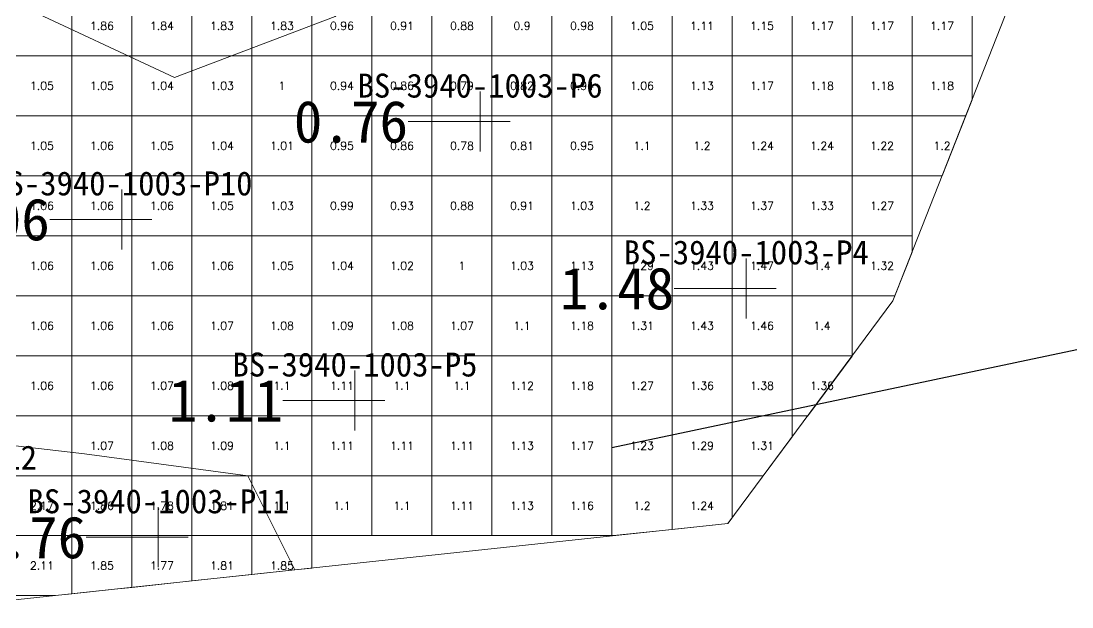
# Model space of a CAD drawing. Header units: inches. Extents: x 469961 to 470114, y 4349657 to 4349680.
# Drawn here: x 470055.01 to 470072.52, y 4349660.88 to 4349670.65 of the extents above; entities that cross this region are included whole.
import ezdxf
from ezdxf.enums import TextEntityAlignment as Align

# ---------------------------------------------------------------- set-up
doc = ezdxf.new("R2010")
doc.units = ezdxf.units.IN
doc.header["$MEASUREMENT"] = 0
for name, color, linetype, lineweight in [('点', 7, 'Continuous', 0), ('爆区方格网', 7, 'Continuous', 0), ('线条', 7, 'Continuous', 0), ('钻孔', 7, 'Continuous', 0)]:
    doc.layers.add(name, color=color, linetype=linetype, lineweight=lineweight)
doc.styles.add('3dmine_textStyle_1', font='txt.shx', dxfattribs={"height": 1, "bigfont": 'gbcbig.shx'})
doc.styles.add('3dmine_textStyle_2', font='simsunb.ttf', dxfattribs={"height": 1})

msp = doc.modelspace()

# ---------------------------------------------------------------- hatches: boundary and pattern name
at = {"layer": '钻孔', "linetype": 'Continuous', "lineweight": 0, "true_color": 0x00ffff, "extrusion": (0, 1, 0)}
msp.add_hatch(color=4, dxfattribs=at).paths.add_polyline_path([(-470063.658, 3929.97), (-470062.658, 3929.97), (-470062.658, 3940.97), (-470063.658, 3940.97)], flags=0)
at = {"layer": '钻孔', "linetype": 'Continuous', "lineweight": 0, "true_color": 0x0000ff, "extrusion": (0, 1, 0)}
for points in [[(-470057.688, 3930.19), (-470056.688, 3930.19), (-470056.688, 3941.19), (-470057.688, 3941.19)], [(-470068.094, 3929.76), (-470067.094, 3929.76), (-470067.094, 3940.76), (-470068.094, 3940.76)], [(-470061.573, 3929.98), (-470060.573, 3929.98), (-470060.573, 3940.98), (-470061.573, 3940.98)]]:
    msp.add_hatch(color=5, dxfattribs=at).paths.add_polyline_path(points, flags=0)
at = {"layer": '钻孔', "linetype": 'Continuous', "lineweight": 0, "true_color": 0xff0000, "extrusion": (0, 1, 0)}
msp.add_hatch(color=1, dxfattribs=at).paths.add_polyline_path([(-470058.294, 3929.85), (-470057.294, 3929.85), (-470057.294, 3940.85), (-470058.294, 3940.85)], flags=0)

# ---------------------------------------------------------------- linework, layer by layer
msp.add_line((470064.856, 4349663.539, 3941.06), (470095.053, 4349669.893))
at = {"color": 1, "linetype": 'Continuous', "lineweight": 0, "true_color": 0xff0000, "elevation": 1971.02}
for points in [[(470054.969, 4349670.918), (470057.564, 4349669.703), (470060.242, 4349670.725), (470062.064, 4349672.658), (470063.61, 4349675.309), (470068.58, 4349676.606), (470070.374, 4349678.209), (470067.779, 4349680.445), (470060.932, 4349678.679), (470054.343, 4349677.216)], [(470053.816, 4349660.878), (470056.568, 4349661.174), (470059.568, 4349661.496), (470058.789, 4349663.063), (470056.068, 4349663.433), (470051.034, 4349664.014)]]:
    msp.add_lwpolyline(points, dxfattribs=at)
at = {"color": 5, "linetype": 'Continuous', "lineweight": 0, "true_color": 0x0000ff, "elevation": 3940.486}
msp.add_lwpolyline([(470059.568, 4349661.496), (470058.789, 4349663.063), (470056.068, 4349663.433), (470051.034, 4349664.014), (470045.693, 4349664.477), (470048.575, 4349669.089), (470049.134, 4349671.432), (470053.013, 4349672.199), (470054.969, 4349670.918), (470057.564, 4349669.703), (470060.242, 4349670.725), (470062.064, 4349672.658), (470063.61, 4349675.309), (470068.58, 4349676.606), (470071.461, 4349674.934), (470071.544, 4349671.081), (470069.538, 4349665.982), (470066.788, 4349662.272), (470059.568, 4349661.496), (470059.568, 4349661.496)], dxfattribs=at)
at = {"layer": '点', "color": 138, "linetype": 'Continuous', "lineweight": 0, "true_color": 0x004c4c}
for points, elevation in [([(470062.658, 4349668.47), (470062.658, 4349669.47)], 3940.97), ([(470063.158, 4349668.97), (470062.158, 4349668.97)], 3940.97), ([(470056.688, 4349666.84), (470056.688, 4349667.84)], 3941.19), ([(470057.188, 4349667.34), (470056.188, 4349667.34)], 3941.19), ([(470067.094, 4349665.69), (470067.094, 4349666.69)], 3940.76), ([(470067.594, 4349666.19), (470066.594, 4349666.19)], 3940.76), ([(470060.573, 4349663.82), (470060.573, 4349664.82)], 3940.98), ([(470061.073, 4349664.32), (470060.073, 4349664.32)], 3940.98), ([(470057.294, 4349661.54), (470057.294, 4349662.54)], 3940.85), ([(470057.794, 4349662.04), (470056.794, 4349662.04)], 3940.85)]:
    msp.add_lwpolyline(points, dxfattribs=dict(at, elevation=elevation))
at = {"layer": '爆区方格网', "color": 1, "linetype": 'Continuous', "lineweight": 0, "true_color": 0xff0000, "elevation": 3941.2}
for points in [[(470056.856, 4349670.067), (470055.856, 4349670.067), (470055.856, 4349671.067), (470056.856, 4349671.067), (470056.856, 4349670.067)], [(470057.856, 4349670.067), (470056.856, 4349670.067), (470056.856, 4349671.067), (470057.856, 4349671.067), (470057.856, 4349670.067)], [(470058.856, 4349670.067), (470057.856, 4349670.067), (470057.856, 4349671.067), (470058.856, 4349671.067), (470058.856, 4349670.067)], [(470059.856, 4349670.067), (470058.856, 4349670.067), (470058.856, 4349671.067), (470059.856, 4349671.067), (470059.856, 4349670.067)], [(470055.856, 4349662.067), (470054.856, 4349662.067), (470054.856, 4349663.067), (470055.856, 4349663.067), (470055.856, 4349662.067)], [(470056.856, 4349662.067), (470055.856, 4349662.067), (470055.856, 4349663.067), (470056.856, 4349663.067), (470056.856, 4349662.067)], [(470057.856, 4349662.067), (470056.856, 4349662.067), (470056.856, 4349663.067), (470057.856, 4349663.067), (470057.856, 4349662.067)], [(470058.856, 4349662.067), (470057.856, 4349662.067), (470057.856, 4349663.067), (470058.856, 4349663.067), (470058.856, 4349662.067)], [(470055.856, 4349661.097), (470055.578, 4349661.067), (470054.856, 4349661.067), (470054.856, 4349662.067), (470055.856, 4349662.067), (470055.856, 4349661.097)], [(470056.856, 4349661.205), (470056.568, 4349661.174), (470055.856, 4349661.097), (470055.856, 4349662.067), (470056.856, 4349662.067), (470056.856, 4349661.205)], [(470057.856, 4349661.312), (470056.856, 4349661.205), (470056.856, 4349662.067), (470057.856, 4349662.067), (470057.856, 4349661.312)], [(470058.856, 4349661.42), (470057.856, 4349661.312), (470057.856, 4349662.067), (470058.856, 4349662.067), (470058.856, 4349661.42)], [(470059.856, 4349661.527), (470059.568, 4349661.496), (470058.856, 4349661.42), (470058.856, 4349662.067), (470059.856, 4349662.067), (470059.856, 4349661.527)]]:
    msp.add_lwpolyline(points, dxfattribs=at)
at = {"layer": '爆区方格网', "color": 5, "linetype": 'Continuous', "lineweight": 0, "true_color": 0x0000ff, "elevation": 3941.06}
for points in [[(470060.856, 4349670.067), (470059.856, 4349670.067), (470059.856, 4349671.067), (470060.856, 4349671.067), (470060.856, 4349670.067)], [(470061.856, 4349670.067), (470060.856, 4349670.067), (470060.856, 4349671.067), (470061.856, 4349671.067), (470061.856, 4349670.067)], [(470062.856, 4349670.067), (470061.856, 4349670.067), (470061.856, 4349671.067), (470062.856, 4349671.067), (470062.856, 4349670.067)], [(470063.856, 4349670.067), (470062.856, 4349670.067), (470062.856, 4349671.067), (470063.856, 4349671.067), (470063.856, 4349670.067)], [(470064.856, 4349670.067), (470063.856, 4349670.067), (470063.856, 4349671.067), (470064.856, 4349671.067), (470064.856, 4349670.067)], [(470065.856, 4349670.067), (470064.856, 4349670.067), (470064.856, 4349671.067), (470065.856, 4349671.067), (470065.856, 4349670.067)], [(470066.856, 4349670.067), (470065.856, 4349670.067), (470065.856, 4349671.067), (470066.856, 4349671.067), (470066.856, 4349670.067)], [(470067.856, 4349670.067), (470066.856, 4349670.067), (470066.856, 4349671.067), (470067.856, 4349671.067), (470067.856, 4349670.067)], [(470068.856, 4349670.067), (470067.856, 4349670.067), (470067.856, 4349671.067), (470068.856, 4349671.067), (470068.856, 4349670.067)], [(470069.856, 4349670.067), (470068.856, 4349670.067), (470068.856, 4349671.067), (470069.856, 4349671.067), (470069.856, 4349670.067)], [(470070.856, 4349670.067), (470069.856, 4349670.067), (470069.856, 4349671.067), (470070.856, 4349671.067), (470070.856, 4349670.067)], [(470055.856, 4349669.067), (470054.856, 4349669.067), (470054.856, 4349670.067), (470055.856, 4349670.067), (470055.856, 4349669.067)], [(470056.856, 4349669.067), (470055.856, 4349669.067), (470055.856, 4349670.067), (470056.856, 4349670.067), (470056.856, 4349669.067)], [(470057.856, 4349669.067), (470056.856, 4349669.067), (470056.856, 4349670.067), (470057.856, 4349670.067), (470057.856, 4349669.067)], [(470058.856, 4349669.067), (470057.856, 4349669.067), (470057.856, 4349670.067), (470058.856, 4349670.067), (470058.856, 4349669.067)], [(470059.856, 4349669.067), (470058.856, 4349669.067), (470058.856, 4349670.067), (470059.856, 4349670.067), (470059.856, 4349669.067)], [(470060.856, 4349669.067), (470059.856, 4349669.067), (470059.856, 4349670.067), (470060.856, 4349670.067), (470060.856, 4349669.067)], [(470061.856, 4349669.067), (470060.856, 4349669.067), (470060.856, 4349670.067), (470061.856, 4349670.067), (470061.856, 4349669.067)], [(470062.856, 4349669.067), (470061.856, 4349669.067), (470061.856, 4349670.067), (470062.856, 4349670.067), (470062.856, 4349669.067)], [(470063.856, 4349669.067), (470062.856, 4349669.067), (470062.856, 4349670.067), (470063.856, 4349670.067), (470063.856, 4349669.067)], [(470064.856, 4349669.067), (470063.856, 4349669.067), (470063.856, 4349670.067), (470064.856, 4349670.067), (470064.856, 4349669.067)], [(470065.856, 4349669.067), (470064.856, 4349669.067), (470064.856, 4349670.067), (470065.856, 4349670.067), (470065.856, 4349669.067)], [(470066.856, 4349669.067), (470065.856, 4349669.067), (470065.856, 4349670.067), (470066.856, 4349670.067), (470066.856, 4349669.067)], [(470067.856, 4349669.067), (470066.856, 4349669.067), (470066.856, 4349670.067), (470067.856, 4349670.067), (470067.856, 4349669.067)], [(470068.856, 4349669.067), (470067.856, 4349669.067), (470067.856, 4349670.067), (470068.856, 4349670.067), (470068.856, 4349669.067)], [(470069.856, 4349669.067), (470068.856, 4349669.067), (470068.856, 4349670.067), (470069.856, 4349670.067), (470069.856, 4349669.067)], [(470070.856, 4349669.332), (470070.752, 4349669.067), (470069.856, 4349669.067), (470069.856, 4349670.067), (470070.856, 4349670.067), (470070.856, 4349669.332)], [(470055.856, 4349668.067), (470054.856, 4349668.067), (470054.856, 4349669.067), (470055.856, 4349669.067), (470055.856, 4349668.067)], [(470056.856, 4349668.067), (470055.856, 4349668.067), (470055.856, 4349669.067), (470056.856, 4349669.067), (470056.856, 4349668.067)], [(470057.856, 4349668.067), (470056.856, 4349668.067), (470056.856, 4349669.067), (470057.856, 4349669.067), (470057.856, 4349668.067)], [(470058.856, 4349668.067), (470057.856, 4349668.067), (470057.856, 4349669.067), (470058.856, 4349669.067), (470058.856, 4349668.067)], [(470059.856, 4349668.067), (470058.856, 4349668.067), (470058.856, 4349669.067), (470059.856, 4349669.067), (470059.856, 4349668.067)], [(470060.856, 4349668.067), (470059.856, 4349668.067), (470059.856, 4349669.067), (470060.856, 4349669.067), (470060.856, 4349668.067)], [(470061.856, 4349668.067), (470060.856, 4349668.067), (470060.856, 4349669.067), (470061.856, 4349669.067), (470061.856, 4349668.067)], [(470062.856, 4349668.067), (470061.856, 4349668.067), (470061.856, 4349669.067), (470062.856, 4349669.067), (470062.856, 4349668.067)], [(470063.856, 4349668.067), (470062.856, 4349668.067), (470062.856, 4349669.067), (470063.856, 4349669.067), (470063.856, 4349668.067)], [(470064.856, 4349668.067), (470063.856, 4349668.067), (470063.856, 4349669.067), (470064.856, 4349669.067), (470064.856, 4349668.067)], [(470065.856, 4349668.067), (470064.856, 4349668.067), (470064.856, 4349669.067), (470065.856, 4349669.067), (470065.856, 4349668.067)], [(470066.856, 4349668.067), (470065.856, 4349668.067), (470065.856, 4349669.067), (470066.856, 4349669.067), (470066.856, 4349668.067)], [(470067.856, 4349668.067), (470066.856, 4349668.067), (470066.856, 4349669.067), (470067.856, 4349669.067), (470067.856, 4349668.067)], [(470068.856, 4349668.067), (470067.856, 4349668.067), (470067.856, 4349669.067), (470068.856, 4349669.067), (470068.856, 4349668.067)], [(470069.856, 4349668.067), (470068.856, 4349668.067), (470068.856, 4349669.067), (470069.856, 4349669.067), (470069.856, 4349668.067)], [(470070.359, 4349668.067), (470069.856, 4349668.067), (470069.856, 4349669.067), (470070.752, 4349669.067), (470070.359, 4349668.067)], [(470055.856, 4349667.067), (470054.856, 4349667.067), (470054.856, 4349668.067), (470055.856, 4349668.067), (470055.856, 4349667.067)], [(470056.856, 4349667.067), (470055.856, 4349667.067), (470055.856, 4349668.067), (470056.856, 4349668.067), (470056.856, 4349667.067)], [(470057.856, 4349667.067), (470056.856, 4349667.067), (470056.856, 4349668.067), (470057.856, 4349668.067), (470057.856, 4349667.067)], [(470058.856, 4349667.067), (470057.856, 4349667.067), (470057.856, 4349668.067), (470058.856, 4349668.067), (470058.856, 4349667.067)], [(470059.856, 4349667.067), (470058.856, 4349667.067), (470058.856, 4349668.067), (470059.856, 4349668.067), (470059.856, 4349667.067)], [(470060.856, 4349667.067), (470059.856, 4349667.067), (470059.856, 4349668.067), (470060.856, 4349668.067), (470060.856, 4349667.067)], [(470061.856, 4349667.067), (470060.856, 4349667.067), (470060.856, 4349668.067), (470061.856, 4349668.067), (470061.856, 4349667.067)], [(470062.856, 4349667.067), (470061.856, 4349667.067), (470061.856, 4349668.067), (470062.856, 4349668.067), (470062.856, 4349667.067)], [(470063.856, 4349667.067), (470062.856, 4349667.067), (470062.856, 4349668.067), (470063.856, 4349668.067), (470063.856, 4349667.067)], [(470064.856, 4349667.067), (470063.856, 4349667.067), (470063.856, 4349668.067), (470064.856, 4349668.067), (470064.856, 4349667.067)], [(470065.856, 4349667.067), (470064.856, 4349667.067), (470064.856, 4349668.067), (470065.856, 4349668.067), (470065.856, 4349667.067)], [(470066.856, 4349667.067), (470065.856, 4349667.067), (470065.856, 4349668.067), (470066.856, 4349668.067), (470066.856, 4349667.067)], [(470067.856, 4349667.067), (470066.856, 4349667.067), (470066.856, 4349668.067), (470067.856, 4349668.067), (470067.856, 4349667.067)], [(470068.856, 4349667.067), (470067.856, 4349667.067), (470067.856, 4349668.067), (470068.856, 4349668.067), (470068.856, 4349667.067)], [(470069.856, 4349667.067), (470068.856, 4349667.067), (470068.856, 4349668.067), (470069.856, 4349668.067), (470069.856, 4349667.067)], [(470055.856, 4349666.067), (470054.856, 4349666.067), (470054.856, 4349667.067), (470055.856, 4349667.067), (470055.856, 4349666.067)], [(470056.856, 4349666.067), (470055.856, 4349666.067), (470055.856, 4349667.067), (470056.856, 4349667.067), (470056.856, 4349666.067)], [(470057.856, 4349666.067), (470056.856, 4349666.067), (470056.856, 4349667.067), (470057.856, 4349667.067), (470057.856, 4349666.067)], [(470058.856, 4349666.067), (470057.856, 4349666.067), (470057.856, 4349667.067), (470058.856, 4349667.067), (470058.856, 4349666.067)], [(470059.856, 4349666.067), (470058.856, 4349666.067), (470058.856, 4349667.067), (470059.856, 4349667.067), (470059.856, 4349666.067)], [(470060.856, 4349666.067), (470059.856, 4349666.067), (470059.856, 4349667.067), (470060.856, 4349667.067), (470060.856, 4349666.067)], [(470061.856, 4349666.067), (470060.856, 4349666.067), (470060.856, 4349667.067), (470061.856, 4349667.067), (470061.856, 4349666.067)], [(470062.856, 4349666.067), (470061.856, 4349666.067), (470061.856, 4349667.067), (470062.856, 4349667.067), (470062.856, 4349666.067)], [(470063.856, 4349666.067), (470062.856, 4349666.067), (470062.856, 4349667.067), (470063.856, 4349667.067), (470063.856, 4349666.067)], [(470064.856, 4349666.067), (470063.856, 4349666.067), (470063.856, 4349667.067), (470064.856, 4349667.067), (470064.856, 4349666.067)], [(470065.856, 4349666.067), (470064.856, 4349666.067), (470064.856, 4349667.067), (470065.856, 4349667.067), (470065.856, 4349666.067)], [(470066.856, 4349666.067), (470065.856, 4349666.067), (470065.856, 4349667.067), (470066.856, 4349667.067), (470066.856, 4349666.067)], [(470067.856, 4349666.067), (470066.856, 4349666.067), (470066.856, 4349667.067), (470067.856, 4349667.067), (470067.856, 4349666.067)], [(470068.856, 4349666.067), (470067.856, 4349666.067), (470067.856, 4349667.067), (470068.856, 4349667.067), (470068.856, 4349666.067)], [(470069.856, 4349666.791), (470069.572, 4349666.067), (470068.856, 4349666.067), (470068.856, 4349667.067), (470069.856, 4349667.067), (470069.856, 4349666.791)], [(470055.856, 4349665.067), (470054.856, 4349665.067), (470054.856, 4349666.067), (470055.856, 4349666.067), (470055.856, 4349665.067)], [(470056.856, 4349665.067), (470055.856, 4349665.067), (470055.856, 4349666.067), (470056.856, 4349666.067), (470056.856, 4349665.067)], [(470057.856, 4349665.067), (470056.856, 4349665.067), (470056.856, 4349666.067), (470057.856, 4349666.067), (470057.856, 4349665.067)], [(470058.856, 4349665.067), (470057.856, 4349665.067), (470057.856, 4349666.067), (470058.856, 4349666.067), (470058.856, 4349665.067)], [(470059.856, 4349665.067), (470058.856, 4349665.067), (470058.856, 4349666.067), (470059.856, 4349666.067), (470059.856, 4349665.067)], [(470060.856, 4349665.067), (470059.856, 4349665.067), (470059.856, 4349666.067), (470060.856, 4349666.067), (470060.856, 4349665.067)], [(470061.856, 4349665.067), (470060.856, 4349665.067), (470060.856, 4349666.067), (470061.856, 4349666.067), (470061.856, 4349665.067)], [(470062.856, 4349665.067), (470061.856, 4349665.067), (470061.856, 4349666.067), (470062.856, 4349666.067), (470062.856, 4349665.067)], [(470063.856, 4349665.067), (470062.856, 4349665.067), (470062.856, 4349666.067), (470063.856, 4349666.067), (470063.856, 4349665.067)], [(470064.856, 4349665.067), (470063.856, 4349665.067), (470063.856, 4349666.067), (470064.856, 4349666.067), (470064.856, 4349665.067)], [(470065.856, 4349665.067), (470064.856, 4349665.067), (470064.856, 4349666.067), (470065.856, 4349666.067), (470065.856, 4349665.067)], [(470066.856, 4349665.067), (470065.856, 4349665.067), (470065.856, 4349666.067), (470066.856, 4349666.067), (470066.856, 4349665.067)], [(470067.856, 4349665.067), (470066.856, 4349665.067), (470066.856, 4349666.067), (470067.856, 4349666.067), (470067.856, 4349665.067)], [(470068.856, 4349665.067), (470067.856, 4349665.067), (470067.856, 4349666.067), (470068.856, 4349666.067), (470068.856, 4349665.067)], [(470055.856, 4349664.067), (470054.856, 4349664.067), (470054.856, 4349665.067), (470055.856, 4349665.067), (470055.856, 4349664.067)], [(470056.856, 4349664.067), (470055.856, 4349664.067), (470055.856, 4349665.067), (470056.856, 4349665.067), (470056.856, 4349664.067)], [(470057.856, 4349664.067), (470056.856, 4349664.067), (470056.856, 4349665.067), (470057.856, 4349665.067), (470057.856, 4349664.067)], [(470058.856, 4349664.067), (470057.856, 4349664.067), (470057.856, 4349665.067), (470058.856, 4349665.067), (470058.856, 4349664.067)], [(470059.856, 4349664.067), (470058.856, 4349664.067), (470058.856, 4349665.067), (470059.856, 4349665.067), (470059.856, 4349664.067)], [(470060.856, 4349664.067), (470059.856, 4349664.067), (470059.856, 4349665.067), (470060.856, 4349665.067), (470060.856, 4349664.067)], [(470061.856, 4349664.067), (470060.856, 4349664.067), (470060.856, 4349665.067), (470061.856, 4349665.067), (470061.856, 4349664.067)], [(470062.856, 4349664.067), (470061.856, 4349664.067), (470061.856, 4349665.067), (470062.856, 4349665.067), (470062.856, 4349664.067)], [(470063.856, 4349664.067), (470062.856, 4349664.067), (470062.856, 4349665.067), (470063.856, 4349665.067), (470063.856, 4349664.067)], [(470064.856, 4349664.067), (470063.856, 4349664.067), (470063.856, 4349665.067), (470064.856, 4349665.067), (470064.856, 4349664.067)], [(470065.856, 4349664.067), (470064.856, 4349664.067), (470064.856, 4349665.067), (470065.856, 4349665.067), (470065.856, 4349664.067)], [(470066.856, 4349664.067), (470065.856, 4349664.067), (470065.856, 4349665.067), (470066.856, 4349665.067), (470066.856, 4349664.067)], [(470067.856, 4349664.067), (470066.856, 4349664.067), (470066.856, 4349665.067), (470067.856, 4349665.067), (470067.856, 4349664.067)], [(470068.856, 4349665.062), (470068.119, 4349664.067), (470067.856, 4349664.067), (470067.856, 4349665.067), (470068.856, 4349665.067), (470068.856, 4349665.062)], [(470056.856, 4349663.067), (470055.856, 4349663.067), (470055.856, 4349664.067), (470056.856, 4349664.067), (470056.856, 4349663.067)], [(470057.856, 4349663.067), (470056.856, 4349663.067), (470056.856, 4349664.067), (470057.856, 4349664.067), (470057.856, 4349663.067)], [(470058.856, 4349663.067), (470057.856, 4349663.067), (470057.856, 4349664.067), (470058.856, 4349664.067), (470058.856, 4349663.067)], [(470059.856, 4349663.067), (470058.856, 4349663.067), (470058.856, 4349664.067), (470059.856, 4349664.067), (470059.856, 4349663.067)], [(470060.856, 4349663.067), (470059.856, 4349663.067), (470059.856, 4349664.067), (470060.856, 4349664.067), (470060.856, 4349663.067)], [(470061.856, 4349663.067), (470060.856, 4349663.067), (470060.856, 4349664.067), (470061.856, 4349664.067), (470061.856, 4349663.067)], [(470062.856, 4349663.067), (470061.856, 4349663.067), (470061.856, 4349664.067), (470062.856, 4349664.067), (470062.856, 4349663.067)], [(470063.856, 4349663.067), (470062.856, 4349663.067), (470062.856, 4349664.067), (470063.856, 4349664.067), (470063.856, 4349663.067)], [(470064.856, 4349663.067), (470063.856, 4349663.067), (470063.856, 4349664.067), (470064.856, 4349664.067), (470064.856, 4349663.067)], [(470065.856, 4349663.067), (470064.856, 4349663.067), (470064.856, 4349664.067), (470065.856, 4349664.067), (470065.856, 4349663.067)], [(470066.856, 4349663.067), (470065.856, 4349663.067), (470065.856, 4349664.067), (470066.856, 4349664.067), (470066.856, 4349663.067)], [(470067.856, 4349663.713), (470067.377, 4349663.067), (470066.856, 4349663.067), (470066.856, 4349664.067), (470067.856, 4349664.067), (470067.856, 4349663.713)], [(470059.856, 4349662.067), (470058.856, 4349662.067), (470058.856, 4349663.067), (470059.856, 4349663.067), (470059.856, 4349662.067)], [(470060.856, 4349662.067), (470059.856, 4349662.067), (470059.856, 4349663.067), (470060.856, 4349663.067), (470060.856, 4349662.067)], [(470061.856, 4349662.067), (470060.856, 4349662.067), (470060.856, 4349663.067), (470061.856, 4349663.067), (470061.856, 4349662.067)], [(470062.856, 4349662.067), (470061.856, 4349662.067), (470061.856, 4349663.067), (470062.856, 4349663.067), (470062.856, 4349662.067)], [(470063.856, 4349662.067), (470062.856, 4349662.067), (470062.856, 4349663.067), (470063.856, 4349663.067), (470063.856, 4349662.067)], [(470064.856, 4349662.067), (470063.856, 4349662.067), (470063.856, 4349663.067), (470064.856, 4349663.067), (470064.856, 4349662.067)], [(470065.856, 4349662.172), (470064.881, 4349662.067), (470064.856, 4349662.067), (470064.856, 4349663.067), (470065.856, 4349663.067), (470065.856, 4349662.172)], [(470066.856, 4349662.364), (470066.788, 4349662.272), (470065.856, 4349662.172), (470065.856, 4349663.067), (470066.856, 4349663.067), (470066.856, 4349662.364)]]:
    msp.add_lwpolyline(points, dxfattribs=at)
at = {"layer": '线条', "color": 138, "linetype": 'Continuous', "lineweight": 0, "true_color": 0x004c4c}
for points, elevation in [([(470062.658, 4349668.97), (470062.658, 4349668.97), (470062.658, 4349668.97)], 3940.97), ([(470056.688, 4349667.34), (470056.688, 4349667.34), (470056.688, 4349667.34)], 3941.19), ([(470067.094, 4349666.19), (470067.094, 4349666.19), (470067.094, 4349666.19)], 3940.76), ([(470060.573, 4349664.32), (470060.573, 4349664.32), (470060.573, 4349664.32)], 3940.98), ([(470057.294, 4349662.04), (470057.294, 4349662.04), (470057.294, 4349662.04)], 3940.85)]:
    msp.add_lwpolyline(points, dxfattribs=dict(at, elevation=elevation))
at = {"layer": '钻孔', "color": 4, "linetype": 'Continuous', "lineweight": 0, "true_color": 0x00ffff}
for elevation in [3940.97, 3929.97]:
    msp.add_lwpolyline([(470062.658, 4349668.97), (470061.458, 4349668.97)], dxfattribs=dict(at, elevation=elevation))
at = {"layer": '钻孔', "color": 5, "linetype": 'Continuous', "lineweight": 0, "true_color": 0x0000ff}
for points, elevation in [([(470056.688, 4349667.34), (470055.488, 4349667.34)], 3941.19), ([(470056.688, 4349667.34), (470055.488, 4349667.34)], 3930.19), ([(470067.094, 4349666.19), (470065.894, 4349666.19)], 3940.76), ([(470067.094, 4349666.19), (470065.894, 4349666.19)], 3929.76), ([(470060.573, 4349664.32), (470059.373, 4349664.32)], 3940.98), ([(470060.573, 4349664.32), (470059.373, 4349664.32)], 3929.98)]:
    msp.add_lwpolyline(points, dxfattribs=dict(at, elevation=elevation))
at = {"layer": '钻孔', "color": 1, "linetype": 'Continuous', "lineweight": 0, "true_color": 0xff0000}
for elevation in [3940.85, 3929.85]:
    msp.add_lwpolyline([(470057.294, 4349662.04), (470056.094, 4349662.04)], dxfattribs=dict(at, elevation=elevation))

# ---------------------------------------------------------------- texts
at = {"color": 1, "linetype": 'Continuous', "lineweight": 0, "true_color": 0xff0000, "style": '3dmine_textStyle_1'}
for s, p in [('1.86', (470056.356, 4349670.567, 3941.2)), ('1.84', (470057.356, 4349670.567, 3941.2)), ('1.83', (470058.356, 4349670.567, 3941.2)), ('1.83', (470059.356, 4349670.567, 3941.2)), ('2.17', (470055.356, 4349662.567, 3941.2)), ('1.86', (470056.356, 4349662.567, 3941.2)), ('1.78', (470057.356, 4349662.567, 3941.2)), ('1.81', (470058.356, 4349662.567, 3941.2)), ('2.11', (470055.356, 4349661.567, 3941.2)), ('1.85', (470056.356, 4349661.567, 3941.2)), ('1.77', (470057.356, 4349661.567, 3941.2)), ('1.81', (470058.356, 4349661.567, 3941.2)), ('1.85', (470059.356, 4349661.567, 3941.2))]:
    msp.add_text(s, height=0.1333, dxfattribs=at).set_placement(p, align=Align.MIDDLE_CENTER)
at = {"color": 5, "linetype": 'Continuous', "lineweight": 0, "true_color": 0x0000ff, "style": '3dmine_textStyle_1'}
for s, height, p in [('0.96', 0.1333, (470060.356, 4349670.567, 3941.06)), ('0.91', 0.1333, (470061.356, 4349670.567, 3941.06)), ('0.88', 0.1333, (470062.356, 4349670.567, 3941.06)), ('0.9', 0.1333, (470063.356, 4349670.567, 3941.06)), ('0.98', 0.1333, (470064.356, 4349670.567, 3941.06)), ('1.05', 0.1333, (470065.356, 4349670.567, 3941.06)), ('1.11', 0.1333, (470066.356, 4349670.567, 3941.06)), ('1.15', 0.1333, (470067.356, 4349670.567, 3941.06)), ('1.17', 0.1333, (470068.356, 4349670.567, 3941.06)), ('1.17', 0.1333, (470069.356, 4349670.567, 3941.06)), ('1.17', 0.1333, (470070.356, 4349670.567, 3941.06)), ('1.05', 0.1333, (470055.356, 4349669.567, 3941.06)), ('1.05', 0.1333, (470056.356, 4349669.567, 3941.06)), ('1.04', 0.1333, (470057.356, 4349669.567, 3941.06)), ('1.03', 0.1333, (470058.356, 4349669.567, 3941.06)), ('1', 0.133, (470059.356, 4349669.567, 3941.06)), ('0.94', 0.1333, (470060.356, 4349669.567, 3941.06)), ('0.86', 0.1333, (470061.356, 4349669.567, 3941.06)), ('0.79', 0.1333, (470062.356, 4349669.567, 3941.06)), ('0.82', 0.1333, (470063.356, 4349669.567, 3941.06)), ('0.94', 0.1333, (470064.356, 4349669.567, 3941.06)), ('1.06', 0.1333, (470065.356, 4349669.567, 3941.06)), ('1.13', 0.1333, (470066.356, 4349669.567, 3941.06)), ('1.17', 0.1333, (470067.356, 4349669.567, 3941.06)), ('1.18', 0.1333, (470068.356, 4349669.567, 3941.06)), ('1.18', 0.1333, (470069.356, 4349669.567, 3941.06)), ('1.18', 0.1333, (470070.356, 4349669.567, 3941.06)), ('1.05', 0.1333, (470055.356, 4349668.567, 3941.06)), ('1.06', 0.1333, (470056.356, 4349668.567, 3941.06)), ('1.05', 0.1333, (470057.356, 4349668.567, 3941.06)), ('1.04', 0.1333, (470058.356, 4349668.567, 3941.06)), ('1.01', 0.1333, (470059.356, 4349668.567, 3941.06)), ('0.95', 0.1333, (470060.356, 4349668.567, 3941.06)), ('0.86', 0.1333, (470061.356, 4349668.567, 3941.06)), ('0.78', 0.1333, (470062.356, 4349668.567, 3941.06)), ('0.81', 0.1333, (470063.356, 4349668.567, 3941.06)), ('0.95', 0.1333, (470064.356, 4349668.567, 3941.06)), ('1.1', 0.1333, (470065.356, 4349668.567, 3941.06)), ('1.2', 0.1333, (470066.356, 4349668.567, 3941.06)), ('1.24', 0.1333, (470067.356, 4349668.567, 3941.06)), ('1.24', 0.1333, (470068.356, 4349668.567, 3941.06)), ('1.22', 0.1333, (470069.356, 4349668.567, 3941.06)), ('1.2', 0.1333, (470070.356, 4349668.567, 3941.06)), ('1.06', 0.1333, (470055.356, 4349667.567, 3941.06)), ('1.06', 0.1333, (470056.356, 4349667.567, 3941.06)), ('1.06', 0.1333, (470057.356, 4349667.567, 3941.06)), ('1.05', 0.1333, (470058.356, 4349667.567, 3941.06)), ('1.03', 0.1333, (470059.356, 4349667.567, 3941.06)), ('0.99', 0.1333, (470060.356, 4349667.567, 3941.06)), ('0.93', 0.1333, (470061.356, 4349667.567, 3941.06)), ('0.88', 0.1333, (470062.356, 4349667.567, 3941.06)), ('0.91', 0.1333, (470063.356, 4349667.567, 3941.06)), ('1.03', 0.1333, (470064.356, 4349667.567, 3941.06)), ('1.2', 0.1333, (470065.356, 4349667.567, 3941.06)), ('1.33', 0.1333, (470066.356, 4349667.567, 3941.06)), ('1.37', 0.1333, (470067.356, 4349667.567, 3941.06)), ('1.33', 0.1333, (470068.356, 4349667.567, 3941.06)), ('1.27', 0.1333, (470069.356, 4349667.567, 3941.06)), ('1.06', 0.1333, (470055.356, 4349666.567, 3941.06)), ('1.06', 0.1333, (470056.356, 4349666.567, 3941.06)), ('1.06', 0.1333, (470057.356, 4349666.567, 3941.06)), ('1.06', 0.1333, (470058.356, 4349666.567, 3941.06)), ('1.05', 0.1333, (470059.356, 4349666.567, 3941.06)), ('1.04', 0.1333, (470060.356, 4349666.567, 3941.06)), ('1.02', 0.1333, (470061.356, 4349666.567, 3941.06)), ('1', 0.133, (470062.356, 4349666.567, 3941.06)), ('1.03', 0.1333, (470063.356, 4349666.567, 3941.06)), ('1.13', 0.1333, (470064.356, 4349666.567, 3941.06)), ('1.29', 0.1333, (470065.356, 4349666.567, 3941.06)), ('1.43', 0.1333, (470066.356, 4349666.567, 3941.06)), ('1.47', 0.1333, (470067.356, 4349666.567, 3941.06)), ('1.4', 0.1333, (470068.356, 4349666.567, 3941.06)), ('1.32', 0.1333, (470069.356, 4349666.567, 3941.06)), ('1.06', 0.1333, (470055.356, 4349665.567, 3941.06)), ('1.06', 0.1333, (470056.356, 4349665.567, 3941.06)), ('1.06', 0.1333, (470057.356, 4349665.567, 3941.06)), ('1.07', 0.1333, (470058.356, 4349665.567, 3941.06)), ('1.08', 0.1333, (470059.356, 4349665.567, 3941.06)), ('1.09', 0.1333, (470060.356, 4349665.567, 3941.06)), ('1.08', 0.1333, (470061.356, 4349665.567, 3941.06)), ('1.07', 0.1333, (470062.356, 4349665.567, 3941.06)), ('1.1', 0.1333, (470063.356, 4349665.567, 3941.06)), ('1.18', 0.1333, (470064.356, 4349665.567, 3941.06)), ('1.31', 0.1333, (470065.356, 4349665.567, 3941.06)), ('1.43', 0.1333, (470066.356, 4349665.567, 3941.06)), ('1.46', 0.1333, (470067.356, 4349665.567, 3941.06)), ('1.4', 0.1333, (470068.356, 4349665.567, 3941.06)), ('1.06', 0.1333, (470055.356, 4349664.567, 3941.06)), ('1.06', 0.1333, (470056.356, 4349664.567, 3941.06)), ('1.07', 0.1333, (470057.356, 4349664.567, 3941.06)), ('1.08', 0.1333, (470058.356, 4349664.567, 3941.06)), ('1.1', 0.1333, (470059.356, 4349664.567, 3941.06)), ('1.11', 0.1333, (470060.356, 4349664.567, 3941.06)), ('1.1', 0.1333, (470061.356, 4349664.567, 3941.06)), ('1.1', 0.1333, (470062.356, 4349664.567, 3941.06)), ('1.12', 0.1333, (470063.356, 4349664.567, 3941.06)), ('1.18', 0.1333, (470064.356, 4349664.567, 3941.06)), ('1.27', 0.1333, (470065.356, 4349664.567, 3941.06)), ('1.36', 0.1333, (470066.356, 4349664.567, 3941.06)), ('1.38', 0.1333, (470067.356, 4349664.567, 3941.06)), ('1.36', 0.1333, (470068.356, 4349664.567, 3941.06)), ('1.07', 0.1333, (470056.356, 4349663.567, 3941.06)), ('1.08', 0.1333, (470057.356, 4349663.567, 3941.06)), ('1.09', 0.1333, (470058.356, 4349663.567, 3941.06)), ('1.1', 0.1333, (470059.356, 4349663.567, 3941.06)), ('1.11', 0.1333, (470060.356, 4349663.567, 3941.06)), ('1.11', 0.1333, (470061.356, 4349663.567, 3941.06)), ('1.11', 0.1333, (470062.356, 4349663.567, 3941.06)), ('1.13', 0.1333, (470063.356, 4349663.567, 3941.06)), ('1.17', 0.1333, (470064.356, 4349663.567, 3941.06)), ('1.23', 0.1333, (470065.356, 4349663.567, 3941.06)), ('1.29', 0.1333, (470066.356, 4349663.567, 3941.06)), ('1.31', 0.1333, (470067.356, 4349663.567, 3941.06)), ('1.1', 0.1333, (470059.356, 4349662.567, 3941.06)), ('1.1', 0.1333, (470060.356, 4349662.567, 3941.06)), ('1.1', 0.1333, (470061.356, 4349662.567, 3941.06)), ('1.11', 0.1333, (470062.356, 4349662.567, 3941.06)), ('1.13', 0.1333, (470063.356, 4349662.567, 3941.06)), ('1.16', 0.1333, (470064.356, 4349662.567, 3941.06)), ('1.2', 0.1333, (470065.356, 4349662.567, 3941.06)), ('1.24', 0.1333, (470066.356, 4349662.567, 3941.06))]:
    msp.add_text(s, height=height, dxfattribs=at).set_placement(p, align=Align.MIDDLE_CENTER)
at = {"layer": '钻孔', "color": 138, "linetype": 'Continuous', "lineweight": 0, "true_color": 0x004c4c, "style": '3dmine_textStyle_2'}
for s, p in [('BS-3940-1003-P6', (470062.658, 4349669.37, 3940.97)), ('BS-3940-1003-P10', (470056.688, 4349667.74, 3941.19)), ('BS-3940-1003-P4', (470067.094, 4349666.59, 3940.76)), ('BS-3940-1003-P5', (470060.573, 4349664.72, 3940.98)), ('BS-3940-1003-P12', (470053.097, 4349663.17, 3941.18)), ('BS-3940-1003-P11', (470057.294, 4349662.44, 3940.85))]:
    msp.add_text(s, height=0.4, dxfattribs=at).set_placement(p, align=Align.CENTER)
at = {"layer": '钻孔', "color": 4, "linetype": 'Continuous', "lineweight": 0, "true_color": 0x00ffff, "style": '3dmine_textStyle_2'}
msp.add_text('0.76', height=0.7, dxfattribs=at).set_placement((470061.458, 4349668.97, 3935.47), align=Align.MIDDLE_RIGHT)
at = {"layer": '钻孔', "color": 5, "linetype": 'Continuous', "lineweight": 0, "true_color": 0x0000ff, "style": '3dmine_textStyle_2'}
for s, p in [('1.06', (470055.488, 4349667.34, 3935.69)), ('1.48', (470065.894, 4349666.19, 3935.26)), ('1.11', (470059.373, 4349664.32, 3935.48))]:
    msp.add_text(s, height=0.7, dxfattribs=at).set_placement(p, align=Align.MIDDLE_RIGHT)
at = {"layer": '钻孔', "color": 1, "linetype": 'Continuous', "lineweight": 0, "true_color": 0xff0000, "style": '3dmine_textStyle_2'}
msp.add_text('1.76', height=0.7, dxfattribs=at).set_placement((470056.094, 4349662.04, 3935.35), align=Align.MIDDLE_RIGHT)

doc.saveas('drawing.dxf')
